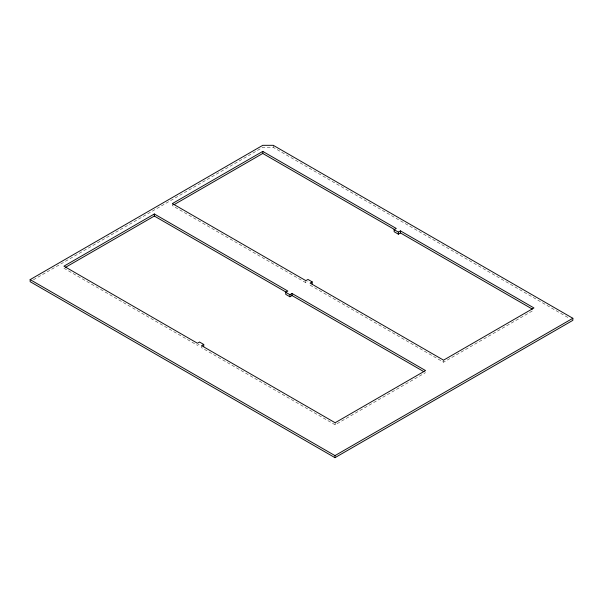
<?xml version="1.0" encoding="UTF-8"?>
<svg xmlns="http://www.w3.org/2000/svg" width="603" height="603" viewBox="0 0 603 603"><rect width="100%" height="100%" fill="white"/><g stroke="black" fill="none" stroke-linecap="round" stroke-linejoin="round"><path stroke-width="0.45" stroke-dasharray="3.02 2.26" d="M33.406 279.807L262.765 147.388L273.28 147.388L569.594 318.467M172.368 203.58L172.368 205.646L305.864 282.717L307.967 281.503M201.643 345.677L201.643 347.743L335.14 424.814L425.537 372.624M310.07 285.144L443.559 362.215L533.957 310.025M63.941 268.245L197.437 345.315L199.54 344.102L199.54 342.037M443.559 360.157L443.559 362.215M335.14 422.748L335.14 424.814M305.864 280.651L305.864 282.717M273.28 145.323L273.28 147.388"/><path stroke-width="0.9" d="M30.15 279.626L262.765 145.323L273.28 145.323L572.85 318.278L572.85 320.344L334.982 457.677L30.15 281.684L30.15 279.626L334.982 455.612L572.85 318.278M423.909 371.682L292.04 295.553L289.937 296.766L285.732 294.339L285.732 292.274L287.835 291.061L154.338 213.99L63.941 266.179L197.437 343.25L199.54 342.037L203.746 344.464L203.746 346.529M532.328 309.09L400.467 232.954L398.364 234.168L394.158 231.74L394.158 229.675L396.261 228.462L262.765 151.391L172.368 203.58L305.864 280.651L307.967 279.438L312.166 281.865L312.166 283.93M65.576 267.302L154.338 216.055L286.206 292.184M173.996 204.703L262.765 153.456L394.633 229.585M203.746 344.464L201.643 345.677L335.14 422.748L425.537 370.559L292.04 293.488L289.937 294.701L285.732 292.274M312.166 281.865L310.07 283.078L443.559 360.157L533.957 307.96L400.467 230.889L398.364 232.102L394.158 229.675M400.467 230.889L400.467 232.954M398.364 232.102L398.364 234.168M334.982 455.612L334.982 457.677M292.04 293.488L292.04 295.553M289.937 294.701L289.937 296.766M262.765 151.391L262.765 153.456M154.338 213.99L154.338 216.055"/></g></svg>
